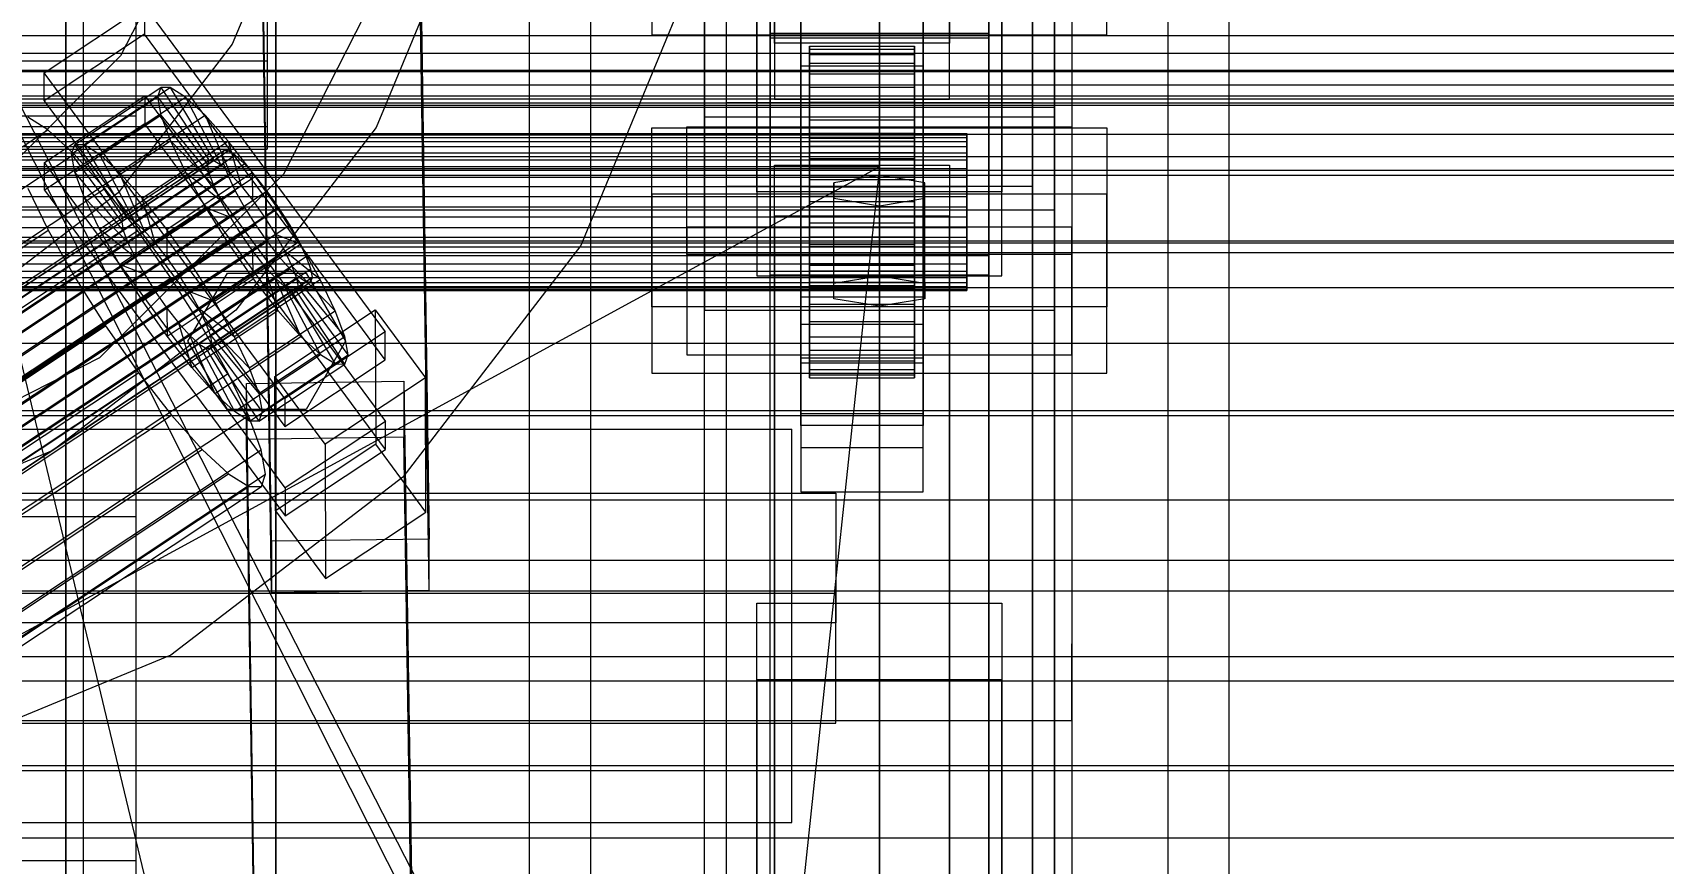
# Model space of a CAD drawing. Header units: millimetres. Extents: x -191664 to 191490, y -197311 to 10263.
# Drawn here: x 333.2 to 519.6, y -30384.7 to -30289.7 of the extents above; entities that cross this region are included whole.
import ezdxf

# ---------------------------------------------------------------- set-up
doc = ezdxf.new("R2010")
doc.units = ezdxf.units.MM
for name, color, linetype, lineweight in [('COTAS_USUARIO', 1, 'Continuous', 0), ('frontal_briquetadora', 7, 'Continuous', 0), ('frontal_C01', 7, 'Continuous', 0), ('frontal_C02', 7, 'Continuous', 0), ('frontal_C03', 7, 'Continuous', 0), ('frontal_mezcladora', 7, 'Continuous', 0), ('frontal_secador', 7, 'Continuous', 0), ('frontal_tolva', 7, 'Continuous', 0)]:
    doc.layers.add(name, color=color, linetype=linetype, lineweight=lineweight)
doc.dimstyles.new('PLANTA_100', dxfattribs={"dimtxt": 250, "dimasz": 150, "dimexe": 150, "dimexo": 80, "dimgap": 100, "dimtad": 1, "dimtih": 1, "dimtoh": 1, "dimdec": 1, "dimdsep": 46, "dimcen": 0.09, "dimclrd": 1, "dimclre": 1, "dimclrt": 1, "dimadec": 0, "dimazin": 0, "dimtfac": 1, "dimtdec": 4, "dimtofl": 0, "dimtmove": 0, "dimatfit": 3, "dimfxl": 1, "dimtolj": 1, "dimtzin": 0, "dimarcsym": 0})

# ---------------------------------------------------------------- blocks, each defined once
blk = doc.blocks.new('*D104')
at = {"layer": 'COTAS_USUARIO', "color": 1, "lineweight": -2, "transparency": 16777216}
for p, q in [((1220, -30125), (1220, -29975)), ((100, -30275), (1370, -30275)), ((100, -30730), (1370, -30730)), ((1220, -30880), (1220, -31030))]:
    blk.add_line(p, q, dxfattribs=at)
at = {"layer": 'COTAS_USUARIO', "color": 1, "transparency": 16777216}
for points in [[(1195, -30125), (1245, -30125), (1220, -30275)], [(1195, -30880), (1245, -30880), (1220, -30730)]]:
    blk.add_solid(points, dxfattribs=at)
at = {"layer": 'Defpoints', "color": 0, "transparency": 16777216}
for p in [(20, -30275), (20, -30730), (1220, -30730)]:
    blk.add_point(p, dxfattribs=at)
blk = doc.blocks.new('*D112')
at = {"layer": 'COTAS_USUARIO', "color": 1, "lineweight": -2, "transparency": 16777216}
for p, q in [((1220, -30517.25), (1220, -30367.25)), ((100, -30667.25), (1370, -30667.25)), ((100, -30730), (1370, -30730)), ((1220, -30880), (1220, -31030))]:
    blk.add_line(p, q, dxfattribs=at)
at = {"layer": 'COTAS_USUARIO', "color": 1, "transparency": 16777216}
for points in [[(1195, -30517.25), (1245, -30517.25), (1220, -30667.25)], [(1195, -30880), (1245, -30880), (1220, -30730)]]:
    blk.add_solid(points, dxfattribs=at)
at = {"layer": 'Defpoints', "color": 0, "transparency": 16777216}
for p in [(20, -30667.25), (20, -30730), (1220, -30730)]:
    blk.add_point(p, dxfattribs=at)
blk = doc.blocks.new('*D113')
at = {"layer": 'COTAS_USUARIO', "color": 1, "lineweight": -2, "transparency": 16777216}
for p, q in [((1220, -30517.25), (1220, -30367.25)), ((100, -30667.25), (1370, -30667.25)), ((100, -30730), (1370, -30730)), ((1220, -30880), (1220, -31030))]:
    blk.add_line(p, q, dxfattribs=at)
at = {"layer": 'COTAS_USUARIO', "color": 1, "transparency": 16777216}
for points in [[(1195, -30517.25), (1245, -30517.25), (1220, -30667.25)], [(1195, -30880), (1245, -30880), (1220, -30730)]]:
    blk.add_solid(points, dxfattribs=at)
at = {"layer": 'Defpoints', "color": 0, "transparency": 16777216}
for p in [(20, -30667.25), (20, -30730), (1220, -30730)]:
    blk.add_point(p, dxfattribs=at)
blk = doc.blocks.new('*D118')
at = {"layer": 'COTAS_USUARIO', "color": 1, "lineweight": -2, "transparency": 16777216}
for p, q in [((1200, -29560), (1200, -29410)), ((80, -29710), (1350, -29710)), ((80, -29990), (1350, -29990)), ((1200, -30140), (1200, -30290))]:
    blk.add_line(p, q, dxfattribs=at)
at = {"layer": 'COTAS_USUARIO', "color": 1, "transparency": 16777216}
for points in [[(1175, -29560), (1225, -29560), (1200, -29710)], [(1175, -30140), (1225, -30140), (1200, -29990)]]:
    blk.add_solid(points, dxfattribs=at)
at = {"layer": 'Defpoints', "color": 0, "transparency": 16777216}
for p in [(0, -29710), (0, -29990), (1200, -29990)]:
    blk.add_point(p, dxfattribs=at)
blk = doc.blocks.new('*D119')
at = {"layer": 'COTAS_USUARIO', "color": 1, "lineweight": -2, "transparency": 16777216}
for p, q in [((1200, -29840), (1200, -29690)), ((80, -29990), (1350, -29990)), ((80, -30270), (1350, -30270)), ((1200, -30420), (1200, -30570))]:
    blk.add_line(p, q, dxfattribs=at)
at = {"layer": 'COTAS_USUARIO', "color": 1, "transparency": 16777216}
for points in [[(1175, -29840), (1225, -29840), (1200, -29990)], [(1175, -30420), (1225, -30420), (1200, -30270)]]:
    blk.add_solid(points, dxfattribs=at)
at = {"layer": 'Defpoints', "color": 0, "transparency": 16777216}
for p in [(0, -29990), (0, -30270), (1200, -30270)]:
    blk.add_point(p, dxfattribs=at)
blk = doc.blocks.new('*D120')
at = {"layer": 'COTAS_USUARIO', "color": 1, "lineweight": -2, "transparency": 16777216}
for p, q in [((1200, -30120), (1200, -29970)), ((80, -30270), (1350, -30270)), ((80, -30550), (1350, -30550)), ((1200, -30700), (1200, -30850))]:
    blk.add_line(p, q, dxfattribs=at)
at = {"layer": 'COTAS_USUARIO', "color": 1, "transparency": 16777216}
for points in [[(1175, -30120), (1225, -30120), (1200, -30270)], [(1175, -30700), (1225, -30700), (1200, -30550)]]:
    blk.add_solid(points, dxfattribs=at)
at = {"layer": 'Defpoints', "color": 0, "transparency": 16777216}
for p in [(0, -30270), (0, -30550), (1200, -30550)]:
    blk.add_point(p, dxfattribs=at)

msp = doc.modelspace()

# ---------------------------------------------------------------- linework, layer by layer
at = {"layer": 'frontal_briquetadora', "color": 9, "true_color": 0xb9c3c2}
for p, q in [((210, -29820), (416.55, -30680)), ((430, -30680), (430, -29820)), ((210, -30060), (430, -30490)), ((210, -30060), (430, -30496)), ((430, -30060), (430, -30490)), ((430, -30060), (430, -30496)), ((430, -30060), (430, -30305)), ((430, -30260), (430, -30305)), ((430, -30680), (430, -30260)), ((430, -30496), (430, -30260)), ((430, -30275), (430, -30294.29)), ((452, -30275), (452, -30293.74)), ((452, -30275), (452, -30294.29)), ((430, -30294.29), (430, -30313.29)), ((452, -30293.74), (452, -30311.85)), ((452, -30294.29), (452, -30313.29)), ((430, -30305), (210, -30305)), ((430, -30305), (222, -30418.33)), ((430, -30305), (418, -30418.33)), ((430, -30471), (430, -30305)), ((430, -30680), (430, -30305)), ((430, -30305), (430, -30496)), ((452, -30311.85), (452, -30328.7)), ((430, -30313.29), (430, -30331.74)), ((452, -30313.29), (452, -30331.74)), ((452, -30328.7), (452, -30343.72)), ((430, -30331.74), (430, -30349.36)), ((452, -30331.74), (452, -30349.36)), ((452, -30343.72), (452, -30356.4)), ((430, -30349.36), (430, -30365.89)), ((452, -30349.36), (452, -30365.89)), ((452, -30356.4), (452, -30366.31)), ((452, -30361.3), (452, -30359.56)), ((452, -30364.43), (452, -30361.3)), ((430, -30365.89), (430, -30381.1)), ((452, -30368.34), (452, -30364.43)), ((452, -30365.89), (452, -30381.1)), ((452, -30366.31), (452, -30373.11)), ((210, -30368.34), (452, -30368.34)), ((452, -30368.34), (452, -30372.24)), ((452, -30372.24), (452, -30375.37)), ((452, -30373.11), (452, -30376.56)), ((452, -30375.37), (452, -30377.11)), ((430, -30381.1), (430, -30394.76)), ((452, -30381.1), (452, -30394.76))]:
    msp.add_line(p, q, dxfattribs=at)
at = {"layer": 'frontal_C01', "color": 139, "true_color": 0x354b57}
for p, q in [((410, -30321.41), (410, -29937.2)), ((450, -30321.41), (450, -29937.2)), ((390, -31975), (390, -30088.5)), ((397, -31975), (397, -30088.5)), ((463, -31975), (463, -30088.5)), ((470, -31975), (470, -30088.5)), ((418, -30290.87), (418, -30147.93)), ((438, -30147.93), (438, -30290.87)), ((418, -30154.33), (418, -30297.27)), ((438, -30297.27), (438, -30154.33)), ((410, -30553.51), (410, -30169.3)), ((450, -30169.3), (450, -30553.51)), ((417.5, -30317.4), (417.5, -30207.93)), ((442.5, -30317.4), (442.5, -30207.93)), ((410, -30600.88), (410, -30216.67)), ((416, -30307.89), (416, -30216.42)), ((444, -30216.42), (444, -30307.89)), ((450, -30600.88), (450, -30216.67)), ((416, -30226.03), (416, -30317.49)), ((444, -30317.49), (444, -30226.03)), ((410, -30283.51), (410, -30321.41)), ((410, -30667.72), (410, -30283.51)), ((421, -30323.03), (421, -30283.24)), ((435, -30283.24), (435, -30323.03)), ((450, -30321.41), (450, -30283.51)), ((450, -30283.51), (450, -30667.72)), ((334.5, -30294.26), (345.97, -30286.65)), ((345.97, -30286.65), (345.98, -30289.85)), ((345.97, -30286.65), (373.5, -30323.88)), ((417.5, -30317.4), (417.5, -30287.52)), ((421, -30287.08), (421, -30326.87)), ((435, -30326.87), (435, -30287.08)), ((442.5, -30287.52), (442.5, -30317.4)), ((345.98, -30289.85), (334.51, -30297.46)), ((373.51, -30327.09), (345.98, -30289.85)), ((442.5, -30289.78), (417.5, -30289.78)), ((417.5, -30289.78), (417.5, -30315.14)), ((417.5, -30948.72), (417.5, -30289.78)), ((438, -30290.87), (418, -30290.87)), ((418, -30290.87), (418, -30297.27)), ((438, -30297.27), (438, -30290.87)), ((442.5, -30315.14), (442.5, -30289.78)), ((442.5, -30289.78), (442.5, -30948.72)), ((334.51, -30297.46), (334.5, -30294.26)), ((362.03, -30331.5), (334.5, -30294.26)), ((421, -30297.33), (421, -30293.48)), ((421, -30293.48), (435, -30293.48)), ((421, -30333.27), (421, -30293.48)), ((435, -30293.48), (435, -30297.33)), ((435, -30293.48), (435, -30333.27)), ((334.54, -30304.5), (346.01, -30296.89)), ((346.01, -30296.89), (346.02, -30300.09)), ((346.01, -30296.89), (373.54, -30334.13)), ((334.51, -30297.46), (362.04, -30334.7)), ((412.5, -30307.26), (412.5, -30297.66)), ((412.5, -30297.66), (447.5, -30297.66)), ((412.5, -30572.39), (412.5, -30297.66)), ((418, -30297.27), (438, -30297.27)), ((435, -30297.33), (421, -30297.33)), ((421, -30297.33), (421, -30337.12)), ((435, -30337.12), (435, -30297.33)), ((447.5, -30297.66), (447.5, -30307.26)), ((447.5, -30297.66), (447.5, -30572.39)), ((346.02, -30300.09), (334.55, -30307.7)), ((373.55, -30337.33), (346.02, -30300.09)), ((404, -30321.04), (404, -30300.55)), ((404, -30300.55), (456, -30300.55)), ((404, -30308.13), (404, -30300.55)), ((456, -30300.55), (456, -30321.04)), ((456, -30300.55), (456, -30308.13)), ((334.55, -30307.7), (334.54, -30304.5)), ((362.07, -30341.74), (334.54, -30304.5)), ((334.55, -30307.7), (362.08, -30344.94)), ((456, -30308.13), (404, -30308.13)), ((404, -30308.13), (404, -30328.62)), ((447.5, -30307.26), (412.5, -30307.26)), ((412.5, -30582), (412.5, -30307.26)), ((444, -30307.89), (416, -30307.89)), ((416, -30307.89), (416, -30317.49)), ((444, -30317.49), (444, -30307.89)), ((447.5, -30582), (447.5, -30307.26)), ((456, -30328.62), (456, -30308.13)), ((417.5, -30315.14), (442.5, -30315.14)), ((417.5, -30974.09), (417.5, -30315.14)), ((442.5, -30974.09), (442.5, -30315.14)), ((416, -30317.49), (444, -30317.49)), ((442.5, -30317.4), (417.5, -30317.4)), ((456, -30321.04), (404, -30321.04)), ((404, -30321.04), (404, -30328.62)), ((421, -30334.59), (421, -30319.87)), ((421, -30319.87), (435, -30319.87)), ((421, -30327.45), (421, -30319.87)), ((435, -30319.87), (435, -30334.59)), ((435, -30319.87), (435, -30327.45)), ((456, -30328.62), (456, -30321.04)), ((360.88, -30328.98), (372.35, -30321.37)), ((372.35, -30321.37), (372.41, -30336.74)), ((372.35, -30321.37), (378.09, -30329.13)), ((410, -30321.41), (450, -30321.41)), ((410, -30705.62), (410, -30321.41)), ((435, -30323.03), (421, -30323.03)), ((421, -30323.03), (421, -30326.87)), ((435, -30326.87), (435, -30323.03)), ((450, -30705.62), (450, -30321.41)), ((373.5, -30323.88), (362.03, -30331.5)), ((373.51, -30327.09), (373.5, -30323.88)), ((421, -30326.87), (435, -30326.87)), ((362.04, -30334.7), (373.51, -30327.09)), ((404, -30328.62), (456, -30328.62)), ((435, -30327.45), (421, -30327.45)), ((421, -30327.45), (421, -30342.17)), ((435, -30342.17), (435, -30327.45)), ((357.65, -30329.78), (375.64, -30329.54)), ((357.65, -30336.19), (357.65, -30329.78)), ((360.51, -30521.73), (357.65, -30329.78)), ((360.94, -30344.35), (360.88, -30328.98)), ((366.62, -30336.74), (360.88, -30328.98)), ((378.09, -30329.13), (366.62, -30336.74)), ((375.64, -30329.54), (375.64, -30335.94)), ((375.64, -30329.54), (378.51, -30521.49)), ((378.14, -30344.5), (378.09, -30329.13)), ((362.03, -30331.5), (362.04, -30334.7)), ((373.54, -30334.13), (362.07, -30341.74)), ((373.55, -30337.33), (373.54, -30334.13)), ((435, -30333.27), (421, -30333.27)), ((421, -30333.27), (421, -30337.12)), ((435, -30337.12), (435, -30333.27)), ((375.64, -30335.94), (357.65, -30336.19)), ((360.51, -30528.13), (357.65, -30336.19)), ((378.51, -30527.89), (375.64, -30335.94)), ((435, -30334.59), (421, -30334.59)), ((421, -30334.59), (421, -30342.17)), ((435, -30342.17), (435, -30334.59)), ((372.41, -30336.74), (360.94, -30344.35)), ((362.08, -30344.94), (373.55, -30337.33)), ((366.62, -30336.74), (366.68, -30352.11)), ((378.14, -30344.5), (372.41, -30336.74)), ((421, -30337.12), (435, -30337.12)), ((362.07, -30341.74), (362.08, -30344.94)), ((421, -30342.17), (435, -30342.17)), ((360.94, -30344.35), (366.68, -30352.11)), ((366.68, -30352.11), (378.14, -30344.5))]:
    msp.add_line(p, q, dxfattribs=at)
at = {"layer": 'frontal_C01', "color": 155, "true_color": 0x617580}
for p, q in [((422, -30301.2), (422, -30291.22)), ((422, -30291.22), (422, -30291.55)), ((422, -30291.22), (434, -30291.22)), ((422, -30292.18), (422, -30291.22)), ((434, -30291.55), (434, -30291.22)), ((434, -30291.22), (434, -30301.2)), ((434, -30291.22), (434, -30292.18)), ((422, -30301.35), (422, -30291.55)), ((422, -30291.55), (422, -30293.15)), ((422, -30291.55), (434, -30291.55)), ((422, -30301.65), (422, -30292.18)), ((422, -30292.18), (434, -30292.18)), ((422, -30294.37), (422, -30292.18)), ((422, -30302.11), (422, -30293.15)), ((422, -30293.15), (422, -30295.91)), ((422, -30293.15), (434, -30293.15)), ((434, -30293.15), (434, -30291.55)), ((434, -30291.55), (434, -30301.35)), ((434, -30292.18), (434, -30301.65)), ((434, -30292.18), (434, -30294.37)), ((434, -30295.91), (434, -30293.15)), ((434, -30293.15), (434, -30302.11)), ((422, -30302.69), (422, -30294.37)), ((422, -30294.37), (434, -30294.37)), ((422, -30297.63), (422, -30294.37)), ((434, -30294.37), (434, -30302.69)), ((434, -30294.37), (434, -30297.63)), ((337.64, -30303.54), (347.47, -30297.02)), ((338.01, -30302.47), (347.84, -30295.94)), ((339.09, -30302.47), (348.92, -30295.95)), ((340.82, -30303.56), (350.65, -30297.03)), ((347.84, -30295.94), (347.47, -30297.02)), ((347.47, -30297.02), (353.21, -30304.77)), ((347.47, -30297.02), (347.85, -30299.09)), ((348.92, -30295.95), (347.84, -30295.94)), ((347.84, -30295.94), (353.38, -30304.27)), ((350.65, -30297.03), (348.92, -30295.95)), ((348.92, -30295.95), (353.89, -30304.27)), ((352.9, -30299.12), (350.65, -30297.03)), ((350.65, -30297.03), (354.71, -30304.78)), ((422, -30303.42), (422, -30295.91)), ((422, -30295.91), (422, -30299.64)), ((422, -30295.91), (434, -30295.91)), ((434, -30299.64), (434, -30295.91)), ((434, -30295.91), (434, -30303.42)), ((422, -30304.23), (422, -30297.63)), ((422, -30297.63), (434, -30297.63)), ((422, -30301.75), (422, -30297.63)), ((434, -30297.63), (434, -30304.23)), ((434, -30297.63), (434, -30301.75)), ((338.02, -30305.62), (347.85, -30299.09)), ((343.07, -30305.64), (352.9, -30299.12)), ((347.85, -30299.09), (353.38, -30305.76)), ((347.85, -30299.09), (348.94, -30302.03)), ((355.53, -30302.07), (352.9, -30299.12)), ((352.9, -30299.12), (355.78, -30305.77)), ((422, -30305.19), (422, -30299.64)), ((422, -30299.64), (422, -30304.09)), ((422, -30299.64), (434, -30299.64)), ((434, -30304.09), (434, -30299.64)), ((434, -30299.64), (434, -30305.19)), ((337.64, -30303.54), (338.01, -30302.47)), ((343.55, -30310.79), (338.01, -30302.47)), ((338.01, -30302.47), (339.09, -30302.47)), ((344.06, -30310.79), (339.09, -30302.47)), ((339.09, -30302.47), (340.82, -30303.56)), ((339.11, -30308.56), (348.94, -30302.03)), ((345.7, -30308.59), (355.53, -30302.07)), ((348.94, -30302.03), (353.9, -30307.15)), ((348.94, -30302.03), (350.68, -30305.64)), ((358.34, -30305.67), (355.53, -30302.07)), ((355.53, -30302.07), (357.02, -30307.17)), ((422, -30301.35), (422, -30301.2)), ((434, -30301.2), (422, -30301.2)), ((422, -30301.2), (422, -30301.65)), ((422, -30302.11), (422, -30301.35)), ((434, -30301.35), (422, -30301.35)), ((434, -30301.65), (422, -30301.65)), ((422, -30301.65), (422, -30302.69)), ((422, -30306.19), (422, -30301.75)), ((422, -30301.75), (434, -30301.75)), ((422, -30306.45), (422, -30301.75)), ((422, -30303.42), (422, -30302.11)), ((434, -30302.11), (422, -30302.11)), ((434, -30301.2), (434, -30301.35)), ((434, -30301.65), (434, -30301.2)), ((434, -30301.35), (434, -30302.11)), ((434, -30302.69), (434, -30301.65)), ((434, -30301.75), (434, -30306.19)), ((434, -30301.75), (434, -30306.45)), ((434, -30302.11), (434, -30303.42)), ((343.38, -30311.3), (337.64, -30303.54)), ((338.02, -30305.62), (337.64, -30303.54)), ((344.88, -30311.31), (340.82, -30303.56)), ((340.82, -30303.56), (343.07, -30305.64)), ((353.38, -30304.27), (343.55, -30310.79)), ((353.89, -30304.27), (344.06, -30310.79)), ((353.21, -30304.77), (353.38, -30304.27)), ((353.38, -30304.27), (353.89, -30304.27)), ((353.89, -30304.27), (354.71, -30304.78)), ((434, -30302.69), (422, -30302.69)), ((422, -30302.69), (422, -30304.23)), ((422, -30305.19), (422, -30303.42)), ((434, -30303.42), (422, -30303.42)), ((422, -30304.09), (422, -30307.3)), ((434, -30304.09), (422, -30304.09)), ((422, -30304.09), (422, -30308.96)), ((434, -30304.23), (422, -30304.23)), ((422, -30304.23), (422, -30306.19)), ((434, -30304.23), (434, -30302.69)), ((434, -30303.42), (434, -30305.19)), ((434, -30307.3), (434, -30304.09)), ((434, -30308.96), (434, -30304.09)), ((434, -30306.19), (434, -30304.23)), ((343.55, -30312.28), (338.02, -30305.62)), ((339.11, -30308.56), (338.02, -30305.62)), ((340.85, -30312.16), (350.68, -30305.64)), ((345.95, -30312.29), (343.07, -30305.64)), ((343.07, -30305.64), (345.7, -30308.59)), ((353.21, -30304.77), (343.38, -30311.3)), ((353.38, -30305.76), (343.55, -30312.28)), ((354.71, -30304.78), (344.88, -30311.31)), ((355.78, -30305.77), (345.95, -30312.29)), ((358.34, -30305.67), (348.52, -30312.2)), ((350.68, -30305.64), (354.72, -30308.86)), ((350.68, -30305.64), (352.94, -30309.65)), ((353.38, -30305.76), (353.21, -30304.77)), ((353.9, -30307.15), (353.38, -30305.76)), ((354.71, -30304.78), (355.78, -30305.77)), ((355.78, -30305.77), (357.02, -30307.17)), ((358.36, -30308.88), (358.34, -30305.67)), ((361.17, -30309.7), (358.34, -30305.67)), ((422, -30307.3), (422, -30305.19)), ((434, -30305.19), (422, -30305.19)), ((434, -30306.19), (422, -30306.19)), ((422, -30306.19), (422, -30308.41)), ((434, -30305.19), (434, -30307.3)), ((434, -30308.41), (434, -30306.19)), ((353.9, -30307.15), (344.07, -30313.67)), ((357.02, -30307.17), (347.19, -30313.69)), ((354.72, -30308.86), (353.9, -30307.15)), ((357.02, -30307.17), (358.36, -30308.88)), ((422, -30308.41), (422, -30306.45)), ((422, -30306.45), (434, -30306.45)), ((422, -30311.4), (422, -30306.45)), ((422, -30307.3), (434, -30307.3)), ((422, -30309.6), (422, -30307.3)), ((434, -30306.45), (434, -30308.41)), ((434, -30306.45), (434, -30311.4)), ((434, -30307.3), (434, -30309.6)), ((344.07, -30313.67), (339.11, -30308.56)), ((340.85, -30312.16), (339.11, -30308.56)), ((343.11, -30316.18), (352.94, -30309.65)), ((354.72, -30308.86), (344.9, -30315.38)), ((347.19, -30313.69), (345.7, -30308.59)), ((345.7, -30308.59), (348.52, -30312.2)), ((348.53, -30315.4), (358.36, -30308.88)), ((351.34, -30316.22), (361.17, -30309.7)), ((352.94, -30309.65), (355.8, -30310.76)), ((352.94, -30309.65), (355.57, -30313.82)), ((355.8, -30310.76), (354.72, -30308.86)), ((358.36, -30308.88), (359.69, -30310.78)), ((361.17, -30309.7), (359.69, -30310.78)), ((363.8, -30313.86), (361.17, -30309.7)), ((434, -30308.41), (422, -30308.41)), ((422, -30308.41), (422, -30310.75)), ((422, -30309.6), (422, -30308.96)), ((422, -30308.96), (422, -30313.91)), ((422, -30308.96), (434, -30308.96)), ((422, -30311.95), (422, -30309.6)), ((434, -30309.6), (422, -30309.6)), ((434, -30310.75), (434, -30308.41)), ((434, -30313.91), (434, -30308.96)), ((434, -30308.96), (434, -30309.6)), ((434, -30309.6), (434, -30311.95)), ((343.55, -30310.79), (343.38, -30311.3)), ((343.38, -30311.3), (343.55, -30312.28)), ((344.06, -30310.79), (343.55, -30310.79)), ((344.88, -30311.31), (344.06, -30310.79)), ((345.95, -30312.29), (344.88, -30311.31)), ((355.8, -30310.76), (345.97, -30317.29)), ((359.69, -30310.78), (349.86, -30317.3)), ((357.04, -30312.73), (355.8, -30310.76)), ((359.69, -30310.78), (360.94, -30312.75)), ((422, -30310.75), (422, -30311.4)), ((434, -30310.75), (422, -30310.75)), ((422, -30310.75), (422, -30313.06)), ((422, -30311.4), (434, -30311.4)), ((422, -30316.26), (422, -30311.4)), ((422, -30314.17), (422, -30311.95)), ((422, -30311.95), (422, -30313.91)), ((434, -30311.95), (422, -30311.95)), ((434, -30311.4), (434, -30310.75)), ((434, -30313.06), (434, -30310.75)), ((434, -30311.4), (434, -30316.26)), ((434, -30313.91), (434, -30311.95)), ((434, -30311.95), (434, -30314.17)), ((344.9, -30315.38), (340.85, -30312.16)), ((343.11, -30316.18), (340.85, -30312.16)), ((343.55, -30312.28), (344.07, -30313.67)), ((344.07, -30313.67), (344.9, -30315.38)), ((345.74, -30320.34), (355.57, -30313.82)), ((347.19, -30313.69), (345.95, -30312.29)), ((348.53, -30315.4), (347.19, -30313.69)), ((357.04, -30312.73), (347.21, -30319.26)), ((348.52, -30312.2), (348.53, -30315.4)), ((348.52, -30312.2), (351.34, -30316.22)), ((360.94, -30312.75), (351.11, -30319.28)), ((355.57, -30313.82), (357.04, -30312.73)), ((355.57, -30313.82), (358.39, -30317.84)), ((358.38, -30314.64), (357.04, -30312.73)), ((363.8, -30313.86), (360.94, -30312.75)), ((360.94, -30312.75), (362.01, -30314.66)), ((422, -30313.06), (422, -30316.26)), ((434, -30313.06), (422, -30313.06)), ((422, -30313.06), (422, -30315.17)), ((434, -30316.26), (434, -30313.06)), ((434, -30315.17), (434, -30313.06)), ((344.9, -30315.38), (345.97, -30317.29)), ((349.86, -30317.3), (348.53, -30315.4)), ((358.38, -30314.64), (348.55, -30321.16)), ((362.01, -30314.66), (352.18, -30321.18)), ((353.97, -30320.38), (363.8, -30313.86)), ((358.39, -30317.84), (358.38, -30314.64)), ((359.71, -30316.35), (358.38, -30314.64)), ((366.06, -30317.88), (362.01, -30314.66)), ((362.01, -30314.66), (362.83, -30316.36)), ((366.06, -30317.88), (363.8, -30313.86)), ((422, -30313.91), (422, -30318.6)), ((422, -30313.91), (434, -30313.91)), ((422, -30316.12), (422, -30314.17)), ((422, -30314.17), (422, -30318.6)), ((434, -30314.17), (422, -30314.17)), ((422, -30315.17), (422, -30320.71)), ((434, -30315.17), (422, -30315.17)), ((422, -30315.17), (422, -30316.94)), ((434, -30318.6), (434, -30313.91)), ((434, -30318.6), (434, -30314.17)), ((434, -30314.17), (434, -30316.12)), ((434, -30320.71), (434, -30315.17)), ((434, -30316.94), (434, -30315.17)), ((345.97, -30317.29), (343.11, -30316.18)), ((345.74, -30320.34), (343.11, -30316.18)), ((345.97, -30317.29), (347.21, -30319.26)), ((349.86, -30317.3), (351.34, -30316.22)), ((351.11, -30319.28), (349.86, -30317.3)), ((359.71, -30316.35), (349.88, -30322.87)), ((351.34, -30316.22), (353.97, -30320.38)), ((362.83, -30316.36), (353, -30322.89)), ((361.21, -30321.45), (359.71, -30316.35)), ((360.96, -30317.74), (359.71, -30316.35)), ((367.79, -30321.48), (362.83, -30316.36)), ((362.83, -30316.36), (363.35, -30317.76)), ((422, -30317.67), (422, -30316.12)), ((422, -30316.12), (422, -30322.72)), ((434, -30316.12), (422, -30316.12)), ((422, -30316.26), (434, -30316.26)), ((422, -30320.71), (422, -30316.26)), ((422, -30316.94), (422, -30324.45)), ((434, -30316.94), (422, -30316.94)), ((422, -30316.94), (422, -30318.24)), ((434, -30322.72), (434, -30316.12)), ((434, -30316.12), (434, -30317.67)), ((434, -30316.26), (434, -30320.71)), ((434, -30324.45), (434, -30316.94)), ((434, -30318.24), (434, -30316.94)), ((347.21, -30319.26), (345.74, -30320.34)), ((347.21, -30319.26), (348.55, -30321.16)), ((348.56, -30324.36), (358.39, -30317.84)), ((352.18, -30321.18), (351.11, -30319.28)), ((351.11, -30319.28), (353.97, -30320.38)), ((360.96, -30317.74), (351.13, -30324.27)), ((362.03, -30318.73), (352.2, -30325.26)), ((362.84, -30319.24), (353.01, -30325.77)), ((363.35, -30317.76), (353.52, -30324.28)), ((363.36, -30319.25), (353.53, -30325.77)), ((363.53, -30318.74), (353.7, -30325.26)), ((356.23, -30324.4), (366.06, -30317.88)), ((358.39, -30317.84), (361.21, -30321.45)), ((363.84, -30324.4), (360.96, -30317.74)), ((362.03, -30318.73), (360.96, -30317.74)), ((366.09, -30326.48), (362.03, -30318.73)), ((362.84, -30319.24), (362.03, -30318.73)), ((367.82, -30327.56), (362.84, -30319.24)), ((363.36, -30319.25), (362.84, -30319.24)), ((368.89, -30324.42), (363.35, -30317.76)), ((363.35, -30317.76), (363.53, -30318.74)), ((363.53, -30318.74), (363.36, -30319.25)), ((368.9, -30327.57), (363.36, -30319.25)), ((369.27, -30326.5), (363.53, -30318.74)), ((367.79, -30321.48), (366.06, -30317.88)), ((422, -30318.7), (422, -30317.67)), ((422, -30317.67), (422, -30325.99)), ((434, -30317.67), (422, -30317.67)), ((422, -30318.24), (422, -30327.21)), ((434, -30318.24), (422, -30318.24)), ((422, -30318.24), (422, -30319)), ((422, -30318.6), (422, -30322.72)), ((422, -30318.6), (434, -30318.6)), ((422, -30319.16), (422, -30318.7)), ((422, -30318.7), (422, -30328.18)), ((434, -30318.7), (422, -30318.7)), ((422, -30319), (422, -30328.81)), ((434, -30319), (422, -30319)), ((422, -30319), (422, -30319.16)), ((422, -30319.16), (422, -30329.14)), ((434, -30319.16), (422, -30319.16)), ((434, -30325.99), (434, -30317.67)), ((434, -30317.67), (434, -30318.7)), ((434, -30327.21), (434, -30318.24)), ((434, -30319), (434, -30318.24)), ((434, -30322.72), (434, -30318.6)), ((434, -30328.18), (434, -30318.7)), ((434, -30318.7), (434, -30319.16)), ((434, -30328.81), (434, -30319)), ((434, -30319.16), (434, -30319)), ((434, -30329.14), (434, -30319.16)), ((348.56, -30324.36), (345.74, -30320.34)), ((348.55, -30321.16), (348.56, -30324.36)), ((348.55, -30321.16), (349.88, -30322.87)), ((353, -30322.89), (352.18, -30321.18)), ((352.18, -30321.18), (356.23, -30324.4)), ((353.97, -30320.38), (356.23, -30324.4)), ((422, -30320.71), (434, -30320.71)), ((422, -30324.45), (422, -30320.71)), ((434, -30320.71), (434, -30324.45)), ((349.88, -30322.87), (351.38, -30327.97)), ((349.88, -30322.87), (351.13, -30324.27)), ((351.38, -30327.97), (361.21, -30321.45)), ((353.52, -30324.28), (353, -30322.89)), ((353, -30322.89), (357.96, -30328)), ((357.96, -30328), (367.79, -30321.48)), ((361.21, -30321.45), (363.84, -30324.4)), ((368.89, -30324.42), (367.79, -30321.48)), ((422, -30322.72), (422, -30325.99)), ((422, -30322.72), (434, -30322.72)), ((434, -30325.99), (434, -30322.72)), ((351.38, -30327.97), (348.56, -30324.36)), ((351.13, -30324.27), (354.01, -30330.92)), ((351.13, -30324.27), (352.2, -30325.26)), ((353.7, -30325.26), (353.52, -30324.28)), ((353.52, -30324.28), (359.06, -30330.94)), ((354.01, -30330.92), (363.84, -30324.4)), ((356.23, -30324.4), (357.96, -30328)), ((359.06, -30330.94), (368.89, -30324.42)), ((363.84, -30324.4), (366.09, -30326.48)), ((369.27, -30326.5), (368.89, -30324.42)), ((422, -30324.45), (434, -30324.45)), ((422, -30327.21), (422, -30324.45)), ((434, -30324.45), (434, -30327.21)), ((352.2, -30325.26), (356.26, -30333.01)), ((352.2, -30325.26), (353.01, -30325.77)), ((353.01, -30325.77), (357.99, -30334.09)), ((353.01, -30325.77), (353.53, -30325.77)), ((353.53, -30325.77), (353.7, -30325.26)), ((353.53, -30325.77), (359.07, -30334.09)), ((353.7, -30325.26), (359.44, -30333.02)), ((356.26, -30333.01), (366.09, -30326.48)), ((359.44, -30333.02), (369.27, -30326.5)), ((366.09, -30326.48), (367.82, -30327.56)), ((368.9, -30327.57), (369.27, -30326.5)), ((422, -30325.99), (422, -30328.18)), ((422, -30325.99), (434, -30325.99)), ((434, -30328.18), (434, -30325.99)), ((354.01, -30330.92), (351.38, -30327.97)), ((357.96, -30328), (359.06, -30330.94)), ((357.99, -30334.09), (367.82, -30327.56)), ((359.07, -30334.09), (368.9, -30327.57)), ((367.82, -30327.56), (368.9, -30327.57)), ((422, -30327.21), (434, -30327.21)), ((422, -30328.81), (422, -30327.21)), ((422, -30328.18), (422, -30329.14)), ((422, -30328.18), (434, -30328.18)), ((434, -30327.21), (434, -30328.81)), ((434, -30329.14), (434, -30328.18)), ((422, -30328.81), (434, -30328.81)), ((422, -30329.14), (422, -30328.81)), ((422, -30329.14), (434, -30329.14)), ((434, -30328.81), (434, -30329.14)), ((356.26, -30333.01), (354.01, -30330.92)), ((359.06, -30330.94), (359.44, -30333.02)), ((357.99, -30334.09), (356.26, -30333.01)), ((359.07, -30334.09), (357.99, -30334.09)), ((359.44, -30333.02), (359.07, -30334.09))]:
    msp.add_line(p, q, dxfattribs=at)
at = {"layer": 'frontal_C01', "color": 252, "true_color": 0x83939a}
for p, q in [((150.63, -30423.1), (334.94, -30300.77)), ((334.94, -30300.77), (332.63, -30299.32)), ((337.95, -30303.56), (334.94, -30300.77)), ((153.64, -30425.89), (337.95, -30303.56)), ((341.46, -30307.5), (337.95, -30303.56)), ((157.15, -30429.83), (341.46, -30307.5)), ((332.66, -30307.46), (334.98, -30312.27)), ((345.23, -30312.32), (341.46, -30307.5)), ((150.67, -30434.6), (334.98, -30312.27)), ((345.23, -30312.32), (160.92, -30434.65)), ((334.98, -30312.27), (338, -30317.65)), ((349, -30317.7), (345.23, -30312.32)), ((153.69, -30439.98), (338, -30317.65)), ((164.69, -30440.03), (349, -30317.7)), ((338, -30317.65), (341.52, -30323.21)), ((352.52, -30323.27), (349, -30317.7)), ((157.21, -30445.54), (341.52, -30323.21)), ((168.21, -30445.6), (352.52, -30323.27)), ((341.52, -30323.21), (345.29, -30328.59)), ((355.54, -30328.64), (352.52, -30323.27)), ((160.98, -30450.92), (345.29, -30328.59)), ((171.23, -30450.97), (355.54, -30328.64)), ((345.29, -30328.59), (349.06, -30333.41)), ((357.86, -30333.46), (355.54, -30328.64)), ((164.75, -30455.74), (349.06, -30333.41)), ((173.55, -30455.79), (357.86, -30333.46)), ((349.06, -30333.41), (352.57, -30337.35)), ((359.33, -30337.39), (357.86, -30333.46)), ((168.26, -30459.68), (352.57, -30337.35)), ((175.02, -30459.72), (359.33, -30337.39)), ((352.57, -30337.35), (355.58, -30340.14)), ((359.83, -30340.16), (359.33, -30337.39)), ((171.28, -30462.47), (355.58, -30340.14)), ((173.58, -30463.92), (357.89, -30341.59)), ((175.03, -30463.93), (359.34, -30341.59)), ((175.52, -30462.49), (359.83, -30340.16)), ((355.58, -30340.14), (357.89, -30341.59)), ((357.89, -30341.59), (359.34, -30341.59)), ((359.34, -30341.59), (359.83, -30340.16))]:
    msp.add_line(p, q, dxfattribs=at)
at = {"layer": 'frontal_C01', "color": 9, "true_color": 0xbac6cb}
for p, q in [((-440, -30301.2), (440, -30301.2)), ((-440, -30301.35), (440, -30301.35)), ((-440, -30301.65), (440, -30301.65)), ((-440, -30302.11), (440, -30302.11)), ((440, -30301.35), (440, -30301.2)), ((440, -30301.2), (440, -30301.65)), ((440, -30302.11), (440, -30301.35)), ((440, -30301.65), (440, -30302.69)), ((440, -30303.42), (440, -30302.11)), ((-440, -30302.69), (440, -30302.69)), ((-440, -30303.42), (440, -30303.42)), ((-440, -30304.23), (440, -30304.23)), ((141.04, -30445.59), (354.84, -30303.69)), ((141.22, -30445.08), (355.02, -30303.18)), ((141.73, -30445.09), (355.53, -30303.18)), ((142.55, -30445.6), (356.35, -30303.69)), ((355.02, -30303.18), (354.84, -30303.69)), ((354.84, -30303.69), (355.02, -30304.67)), ((355.53, -30303.18), (355.02, -30303.18)), ((356.35, -30303.69), (355.53, -30303.18)), ((357.42, -30304.68), (356.35, -30303.69)), ((440, -30302.69), (440, -30304.23)), ((440, -30305.19), (440, -30303.42)), ((440, -30304.23), (440, -30306.19)), ((-440, -30305.19), (440, -30305.19)), ((-440, -30306.19), (440, -30306.19)), ((141.22, -30446.58), (355.02, -30304.67)), ((141.74, -30447.97), (355.54, -30306.06)), ((143.62, -30446.59), (357.42, -30304.68)), ((144.86, -30447.98), (358.66, -30306.08)), ((355.02, -30304.67), (355.54, -30306.06)), ((355.54, -30306.06), (356.36, -30307.77)), ((358.66, -30306.08), (357.42, -30304.68)), ((360, -30307.79), (358.66, -30306.08)), ((440, -30307.3), (440, -30305.19)), ((440, -30306.19), (440, -30308.41)), ((440, -30307.3), (-440, -30307.3)), ((142.56, -30449.67), (356.36, -30307.77)), ((360, -30307.79), (146.2, -30449.69)), ((356.36, -30307.77), (357.43, -30309.67)), ((361.33, -30309.69), (360, -30307.79)), ((440, -30309.6), (440, -30307.3)), ((-440, -30308.41), (440, -30308.41)), ((-440, -30309.6), (440, -30309.6)), ((143.64, -30451.58), (357.43, -30309.67)), ((147.53, -30451.6), (361.33, -30309.69)), ((357.43, -30309.67), (358.68, -30311.65)), ((362.58, -30311.66), (361.33, -30309.69)), ((440, -30308.41), (440, -30310.75)), ((440, -30311.95), (440, -30309.6)), ((-440, -30310.75), (440, -30310.75)), ((-440, -30311.95), (440, -30311.95)), ((144.88, -30453.55), (358.68, -30311.65)), ((148.78, -30453.57), (362.58, -30311.66)), ((358.68, -30311.65), (360.02, -30313.55)), ((363.65, -30313.57), (362.58, -30311.66)), ((440, -30310.75), (440, -30313.06)), ((440, -30314.17), (440, -30311.95)), ((-440, -30313.06), (440, -30313.06)), ((146.22, -30455.46), (360.02, -30313.55)), ((149.85, -30455.47), (363.65, -30313.57)), ((360.02, -30313.55), (361.35, -30315.26)), ((364.47, -30315.28), (363.65, -30313.57)), ((440, -30313.06), (440, -30315.17)), ((-440, -30314.17), (440, -30314.17)), ((-440, -30315.17), (440, -30315.17)), ((147.55, -30457.16), (361.35, -30315.26)), ((150.67, -30457.18), (364.47, -30315.28)), ((361.35, -30315.26), (362.6, -30316.66)), ((364.99, -30316.67), (364.47, -30315.28)), ((440, -30316.12), (440, -30314.17)), ((440, -30315.17), (440, -30316.94)), ((-440, -30316.12), (440, -30316.12)), ((-440, -30316.94), (440, -30316.94)), ((148.8, -30458.56), (362.6, -30316.66)), ((151.19, -30458.57), (364.99, -30316.67)), ((362.6, -30316.66), (363.66, -30317.64)), ((365.17, -30317.65), (364.99, -30316.67)), ((440, -30317.67), (440, -30316.12)), ((440, -30316.94), (440, -30318.24)), ((-440, -30317.67), (440, -30317.67)), ((-440, -30318.24), (440, -30318.24)), ((-440, -30318.7), (440, -30318.7)), ((-440, -30319), (440, -30319)), ((-440, -30319.16), (440, -30319.16)), ((149.86, -30459.55), (363.66, -30317.64)), ((150.68, -30460.06), (364.48, -30318.16)), ((151.2, -30460.06), (364.99, -30318.16)), ((151.37, -30459.56), (365.17, -30317.65)), ((363.66, -30317.64), (364.48, -30318.16)), ((364.48, -30318.16), (364.99, -30318.16)), ((364.99, -30318.16), (365.17, -30317.65)), ((440, -30318.7), (440, -30317.67)), ((440, -30318.24), (440, -30319)), ((440, -30319.16), (440, -30318.7)), ((440, -30319), (440, -30319.16))]:
    msp.add_line(p, q, dxfattribs=at)
at = {"layer": 'frontal_C02', "color": 139, "true_color": 0x354b57}
for p, q in [((390, -31975), (390, -29576.75)), ((397, -31975), (397, -29576.75)), ((463, -31975), (463, -29576.75)), ((470, -31975), (470, -29576.75)), ((410, -30299.3), (410, -29948.59)), ((450, -30299.3), (450, -29948.59)), ((390, -31975), (390, -30072.14)), ((397, -31975), (397, -30072.14)), ((463, -31975), (463, -30072.14)), ((470, -31975), (470, -30072.14)), ((410, -30425.28), (410, -30074.56)), ((450, -30074.56), (450, -30425.28)), ((410, -30463.54), (410, -30112.82)), ((450, -30463.54), (450, -30112.82)), ((360.51, -30347.83), (357.65, -30154.07)), ((375.64, -30153.82), (378.51, -30347.59)), ((360.51, -30353.68), (357.65, -30159.91)), ((378.51, -30353.44), (375.64, -30159.67)), ((410, -30251.49), (410, -30299.3)), ((410, -30602.21), (410, -30251.49)), ((450, -30299.3), (450, -30251.49)), ((450, -30251.49), (450, -30602.21)), ((417.5, -30260.54), (417.5, -30290.25)), ((417.5, -30429.56), (417.5, -30260.54)), ((442.5, -30290.25), (442.5, -30260.54)), ((442.5, -30260.54), (442.5, -30429.56)), ((450, -30264.77), (450, -30298.24)), ((450, -30309.93), (450, -30276.46)), ((417.5, -30290.25), (442.5, -30290.25)), ((417.5, -30459.26), (417.5, -30290.25)), ((442.5, -30459.26), (442.5, -30290.25)), ((450, -30298.24), (-450, -30298.24)), ((450, -30309.93), (450, -30298.24)), ((408, -30315.04), (408, -30300.43)), ((408, -30300.43), (452, -30300.43)), ((408, -30311.9), (408, -30300.43)), ((410, -30299.3), (450, -30299.3)), ((410, -30650.02), (410, -30299.3)), ((450, -30650.02), (450, -30299.3)), ((452, -30300.43), (452, -30315.04)), ((452, -30300.43), (452, -30311.9)), ((418, -30310.66), (418, -30304.81)), ((418, -30304.81), (438, -30304.81)), ((418, -30449.11), (418, -30304.81)), ((438, -30304.81), (438, -30310.66)), ((438, -30304.81), (438, -30449.11)), ((-450, -30309.93), (450, -30309.93)), ((452, -30311.9), (408, -30311.9)), ((408, -30311.9), (408, -30326.52)), ((438, -30310.66), (418, -30310.66)), ((418, -30310.66), (418, -30454.96)), ((438, -30454.96), (438, -30310.66)), ((452, -30326.52), (452, -30311.9)), ((452, -30315.04), (408, -30315.04)), ((408, -30315.04), (408, -30326.52)), ((452, -30326.52), (452, -30315.04)), ((408, -30326.52), (452, -30326.52)), ((-425, -30342.32), (425, -30342.32)), ((425, -30342.32), (425, -30357.17)), ((425, -30342.32), (425, -30353.8)), ((378.51, -30347.59), (360.51, -30347.83)), ((360.51, -30347.83), (360.51, -30353.68)), ((378.51, -30353.44), (378.51, -30347.59)), ((425, -30353.8), (-425, -30353.8)), ((360.51, -30353.68), (378.51, -30353.44)), ((425, -30368.65), (425, -30353.8)), ((416, -30363.69), (416, -30354.93)), ((416, -30354.93), (444, -30354.93)), ((416, -30447.26), (416, -30354.93)), ((444, -30354.93), (444, -30363.69)), ((444, -30354.93), (444, -30447.26)), ((425, -30357.17), (-425, -30357.17)), ((425, -30368.65), (425, -30357.17)), ((444, -30363.69), (416, -30363.69)), ((416, -30363.69), (416, -30456.02)), ((444, -30456.02), (444, -30363.69)), ((-425, -30368.65), (425, -30368.65))]:
    msp.add_line(p, q, dxfattribs=at)
at = {"layer": 'frontal_C02', "color": 9, "true_color": 0xbdc8cc}
for p, q in [((430, -30305.98), (424.8, -30306.86)), ((435.2, -30306.86), (430, -30305.98)), ((430, -30317.46), (430, -30305.98)), ((424.8, -30306.86), (424.8, -30308.61)), ((424.8, -30318.33), (424.8, -30306.86)), ((435.2, -30308.61), (435.2, -30306.86)), ((435.2, -30318.33), (435.2, -30306.86)), ((424.8, -30308.61), (430, -30309.49)), ((424.8, -30320.09), (424.8, -30308.61)), ((430, -30309.49), (435.2, -30308.61)), ((430, -30309.49), (430, -30320.96)), ((435.2, -30320.09), (435.2, -30308.61)), ((424.8, -30318.33), (430, -30317.46)), ((430, -30317.46), (435.2, -30318.33)), ((424.8, -30320.09), (424.8, -30318.33)), ((435.2, -30318.33), (435.2, -30320.09)), ((430, -30320.96), (424.8, -30320.09)), ((435.2, -30320.09), (430, -30320.96))]:
    msp.add_line(p, q, dxfattribs=at)
at = {"layer": 'frontal_C03', "color": 139, "true_color": 0x354b57}
for p, q in [((390, -31975), (390, -29153.29)), ((397, -31975), (397, -29153.29)), ((463, -31975), (463, -29153.29)), ((470, -31975), (470, -29153.29)), ((390, -31975), (390, -29352.58)), ((397, -31975), (397, -29352.58)), ((463, -31975), (463, -29352.58)), ((470, -31975), (470, -29352.58)), ((390, -31975), (390, -30079.71)), ((397, -31975), (397, -30079.71)), ((463, -31975), (463, -30079.71)), ((470, -31975), (470, -30079.71)), ((410, -30517.56), (410, -30194.39)), ((450, -30194.39), (450, -30517.56)), ((410, -30518.1), (410, -30194.93)), ((450, -30194.93), (450, -30518.1)), ((417.5, -30852.01), (417.5, -30201.4)), ((442.5, -30201.4), (442.5, -30852.01)), ((412.5, -30537.59), (412.5, -30210.16)), ((447.5, -30210.16), (447.5, -30537.59)), ((412.5, -30545.67), (412.5, -30218.23)), ((447.5, -30545.67), (447.5, -30218.23)), ((417.5, -30877.6), (417.5, -30226.99)), ((442.5, -30877.6), (442.5, -30226.99)), ((410, -30556.63), (410, -30233.46)), ((450, -30556.63), (450, -30233.46)), ((410, -30565.71), (410, -30242.54)), ((450, -30565.71), (450, -30242.54)), ((404, -30272.69), (404, -30289.93)), ((456, -30289.93), (456, -30272.69)), ((404, -30282.22), (404, -30289.93)), ((456, -30289.93), (456, -30282.22)), ((404, -30289.93), (456, -30289.93))]:
    msp.add_line(p, q, dxfattribs=at)
at = {"layer": 'frontal_mezcladora', "color": 252, "true_color": 0x8b8c91}
for p, q in [((339, -30456.72), (339, -30036.72)), ((361, -30036.72), (361, -30456.72)), ((339, -30483.28), (339, -30063.28)), ((361, -30483.28), (361, -30063.28))]:
    msp.add_line(p, q, dxfattribs=at)
at = {"layer": 'frontal_mezcladora', "color": 250, "true_color": 0x33393d}
for p, q in [((337, -30076.07), (337, -30509.16)), ((337, -30526.41), (337, -30093.32)), ((345, -30250), (345, -30299.18)), ((353.48, -30272.25), (343.25, -30292.32)), ((382.56, -30276.14), (372.47, -30300.5)), ((343.25, -30292.32), (327.32, -30308.25)), ((280, -30299.18), (345, -30299.18)), ((345, -30299.18), (345, -30345)), ((372.47, -30300.5), (356.42, -30321.42)), ((356.42, -30321.42), (335.5, -30337.47)), ((335.5, -30337.47), (311.14, -30347.56)), ((280, -30345), (345, -30345)), ((345, -30345), (345, -30384.35)), ((280, -30384.35), (345, -30384.35)), ((345, -30384.35), (345, -30414.54))]:
    msp.add_line(p, q, dxfattribs=at)
at = {"layer": 'frontal_mezcladora', "color": 254, "true_color": 0xdce0df}
for p, q in [((364.21, -30271.22), (356.01, -30291)), ((356.01, -30291), (342.98, -30307.98)), ((342.98, -30307.98), (326, -30321.01))]:
    msp.add_line(p, q, dxfattribs=at)
at = {"layer": 'frontal_mezcladora', "color": 9, "true_color": 0xc6c9c8}
for p, q in [((375.35, -30279.36), (361.86, -30305.84)), ((360, -30281.15), (360, -30292.88)), ((260, -30292.88), (360, -30292.88)), ((360, -30292.88), (360, -30300.41)), ((260, -30300.41), (360, -30300.41)), ((360, -30300.41), (360, -30303)), ((260, -30303), (360, -30303)), ((361.86, -30305.84), (340.84, -30326.86)), ((340.84, -30326.86), (314.36, -30340.35))]:
    msp.add_line(p, q, dxfattribs=at)
at = {"layer": 'frontal_mezcladora', "color": 107, "true_color": 0x248357}
for p, q in [((408.64, -30283.13), (395.85, -30314)), ((395.85, -30314), (375.51, -30340.51)), ((150, -30335), (420, -30335)), ((420, -30380), (420, -30335)), ((375.51, -30340.51), (349, -30360.85)), ((349, -30360.85), (318.13, -30373.64)), ((150, -30380), (420, -30380))]:
    msp.add_line(p, q, dxfattribs=at)
at = {"layer": 'frontal_mezcladora', "color": 43, "true_color": 0xe7bf45}
for p, q in [((350.95, -30324.95), (355.45, -30317.16)), ((355.45, -30317.16), (364.45, -30317.16)), ((364.45, -30317.16), (368.95, -30324.95)), ((355.45, -30332.75), (350.95, -30324.95)), ((368.95, -30324.95), (364.45, -30332.75)), ((364.45, -30332.75), (355.45, -30332.75))]:
    msp.add_line(p, q, dxfattribs=at)
at = {"layer": 'frontal_secador', "color": 253, "true_color": 0xa4b0b5}
for p, q in [((-1320, -30290), (1320, -30290)), ((-1250, -30290), (1250, -30290)), ((1320, -30292.07), (-1320, -30292.07)), ((1320, -30294), (-1320, -30294)), ((1250, -30294.14), (-1250, -30294.14)), ((1320, -30295.66), (-1320, -30295.66)), ((1320, -30296.93), (-1320, -30296.93)), ((1320, -30297.73), (-1320, -30297.73)), ((1320, -30298), (-1320, -30298)), ((1250, -30297.29), (-1250, -30297.29)), ((1250, -30298), (-1250, -30298)), ((1250, -30301.31), (-1250, -30301.31)), ((1250, -30303.86), (-1250, -30303.86)), ((1250, -30305.45), (-1250, -30305.45)), ((1250, -30306), (-1250, -30306)), ((1360, -30313.5), (-1360, -30313.5)), ((1250, -30313.75), (-1250, -30313.75)), ((1360, -30314.86), (-1360, -30314.86)), ((1360, -30318.86), (-1360, -30318.86)), ((1360, -30325.22), (-1360, -30325.22)), ((1360, -30333.5), (-1360, -30333.5)), ((1250, -30332.92), (-1250, -30332.92)), ((1360, -30343.15), (-1360, -30343.15)), ((-1360, -30353.5), (1360, -30353.5)), ((-1250, -30353.5), (1250, -30353.5)), ((1360, -30363.85), (-1360, -30363.85)), ((1360, -30373.5), (-1360, -30373.5)), ((1250, -30374.08), (-1250, -30374.08)), ((1360, -30381.78), (-1360, -30381.78))]:
    msp.add_line(p, q, dxfattribs=at)
at = {"layer": 'frontal_tolva', "color": 156, "true_color": 0x164b78}
for p, q in [((-1821.5, -30350), (1821.5, -30350)), ((-1821.5, -30361), (1821.5, -30361))]:
    msp.add_line(p, q, dxfattribs=at)

# ---------------------------------------------------------------- dimensions: what is measured, and where the dimension line sits
at = {"layer": 'COTAS_USUARIO'}
for p1, p2, picture, middle in [((0, -29710), (0, -29990), '*D118', (1200, -29850)), ((0, -29990), (0, -30270), '*D119', (1200, -30130)), ((0, -30270), (0, -30550), '*D120', (1200, -30410)), ((20, -30275), (20, -30730), '*D104', (1220, -30502.5)), ((20, -30667.25), (20, -30730), '*D112', (1220, -30698.625)), ((20, -30667.25), (20, -30730), '*D113', (1220, -30698.625))]:
    dim = msp.add_aligned_dim(p1=p1, p2=p2, distance=1200, dimstyle='PLANTA_100', dxfattribs=at)
    dim.commit()
    dim.dimension.update_dxf_attribs({"geometry": picture, "text_midpoint": middle})

doc.saveas('drawing.dxf')
